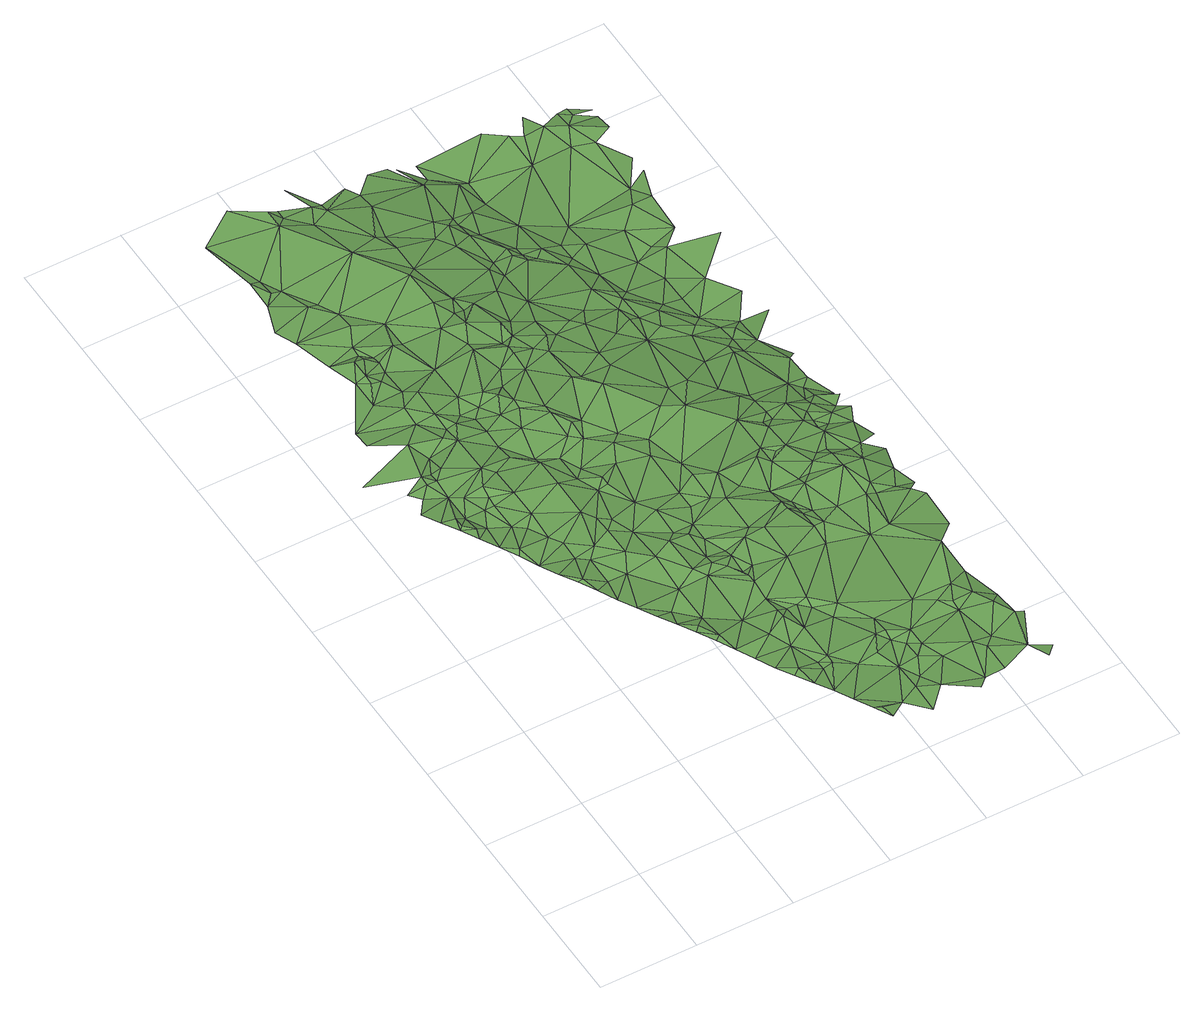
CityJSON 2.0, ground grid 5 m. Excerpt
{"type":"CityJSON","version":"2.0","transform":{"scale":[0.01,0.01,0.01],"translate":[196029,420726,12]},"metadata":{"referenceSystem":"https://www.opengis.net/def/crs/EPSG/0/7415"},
"CityObjects":{
"plantcover1":{"type":"PlantCover","attributes":{"3df_class":"Forest","bgt_fysiekvoorkomen":"groenvoorziening","bgt_status":"bestaand","identificatienamespace":"NL.IMGeo","begroeidterreindeeloptalud":"true","plus_fysiekvoorkomen":"gras- en kruidachtigen","relatievehoogteligging":0,"aantal_punten":0},"geometry":[{"type":"MultiSurface","lod":"1","boundaries":[[[0,1,2]],[[0,3,1]],[[2,4,5]],[[0,6,3]],[[0,7,6]],[[4,8,5]],[[3,9,1]],[[1,4,2]],[[6,9,3]],[[10,11,8]],[[12,13,7]],[[6,7,13]],[[14,15,12]],[[13,9,6]],[[11,10,16]],[[1,9,4]],[[14,17,15]],[[16,18,19]],[[4,10,8]],[[12,15,20]],[[12,20,13]],[[9,13,21]],[[9,22,4]],[[10,23,16]],[[10,4,23]],[[24,25,26]],[[15,17,27]],[[9,21,22]],[[28,25,24]],[[29,17,26]],[[23,30,16]],[[13,20,21]],[[15,31,20]],[[29,26,25]],[[28,32,25]],[[30,33,16]],[[34,30,23]],[[27,31,15]],[[28,35,32]],[[21,36,22]],[[20,37,21]],[[38,27,17]],[[18,16,33]],[[38,17,29]],[[39,40,41]],[[42,23,4]],[[22,42,4]],[[30,34,33]],[[37,36,21]],[[43,25,32]],[[36,44,22]],[[25,43,29]],[[31,45,20]],[[20,45,37]],[[18,41,40]],[[46,47,35]],[[48,49,46]],[[23,42,34]],[[47,32,35]],[[31,27,45]],[[48,50,49]],[[22,44,42]],[[51,50,52]],[[37,53,36]],[[54,39,55]],[[53,44,36]],[[45,53,37]],[[33,56,18]],[[32,47,43]],[[57,55,39]],[[58,38,29]],[[43,58,29]],[[59,52,60]],[[34,61,33]],[[51,52,59]],[[41,57,39]],[[62,49,50]],[[62,50,51]],[[63,59,60]],[[46,49,64]],[[47,46,64]],[[56,41,18]],[[34,42,61]],[[53,65,44]],[[66,27,38]],[[65,42,44]],[[66,45,27]],[[62,51,59]],[[56,33,61]],[[47,67,43]],[[43,67,58]],[[58,66,38]],[[62,64,49]],[[55,68,54]],[[69,59,63]],[[70,63,71]],[[72,53,45]],[[73,74,75]],[[76,41,56]],[[69,62,59]],[[68,55,77]],[[78,79,54]],[[57,80,55]],[[81,54,68]],[[82,73,75]],[[74,83,71]],[[76,56,61]],[[65,84,42]],[[41,85,57]],[[86,58,67]],[[81,78,54]],[[47,87,67]],[[77,55,80]],[[47,64,87]],[[76,85,41]],[[66,72,45]],[[79,88,89]],[[90,61,42]],[[91,65,53]],[[81,68,77]],[[73,83,74]],[[70,69,63]],[[92,89,93]],[[66,58,94]],[[94,58,86]],[[82,95,73]],[[96,76,61]],[[78,97,79]],[[82,98,95]],[[83,70,71]],[[42,84,90]],[[99,57,85]],[[81,100,78]],[[101,92,93]],[[102,64,62]],[[57,99,80]],[[76,96,85]],[[81,77,103]],[[97,88,79]],[[72,91,53]],[[67,104,86]],[[102,62,69]],[[65,91,84]],[[95,105,73]],[[106,96,61]],[[77,80,103]],[[83,73,105]],[[81,107,100]],[[87,104,67]],[[108,109,110]],[[111,101,112]],[[87,64,113]],[[100,97,78]],[[103,107,81]],[[95,98,114]],[[90,106,61]],[[94,86,115]],[[96,116,85]],[[117,98,118]],[[108,119,118]],[[88,120,89]],[[101,121,112]],[[115,86,104]],[[113,64,102]],[[112,122,111]],[[100,123,97]],[[108,110,119]],[[111,122,124]],[[95,114,105]],[[107,123,100]],[[93,121,101]],[[89,125,93]],[[110,109,119]],[[66,94,126]],[[97,123,88]],[[84,127,90]],[[105,128,83]],[[85,129,99]],[[70,130,69]],[[83,131,70]],[[126,72,66]],[[114,98,117]],[[132,116,96]],[[96,106,132]],[[120,125,89]],[[112,121,122]],[[87,113,133]],[[91,127,84]],[[105,114,128]],[[104,87,133]],[[116,129,85]],[[126,94,115]],[[80,99,134]],[[103,80,134]],[[72,135,91]],[[103,136,107]],[[83,128,137]],[[70,131,130]],[[123,136,88]],[[107,136,123]],[[131,83,137]],[[69,138,102]],[[93,139,121]],[[114,117,128]],[[69,130,140]],[[113,102,141]],[[90,142,106]],[[115,104,143]],[[72,126,135]],[[132,144,116]],[[127,142,90]],[[119,145,118]],[[146,133,113]],[[91,147,127]],[[106,148,132]],[[104,133,149]],[[69,140,138]],[[129,116,144]],[[99,129,134]],[[125,139,93]],[[118,145,117]],[[141,146,113]],[[91,135,147]],[[103,134,136]],[[126,115,143]],[[88,150,120]],[[141,102,151]],[[148,144,132]],[[131,152,130]],[[131,137,152]],[[142,148,106]],[[150,88,136]],[[153,104,149]],[[122,154,124]],[[130,152,140]],[[151,102,155]],[[104,153,143]],[[155,102,138]],[[126,156,135]],[[157,133,146]],[[135,158,147]],[[137,128,159]],[[149,133,157]],[[121,154,122]],[[160,161,119]],[[144,162,129]],[[120,150,125]],[[135,156,158]],[[126,143,163]],[[164,128,117]],[[152,137,165]],[[126,163,156]],[[147,166,127]],[[167,136,134]],[[146,141,168]],[[140,152,165]],[[166,142,127]],[[168,141,151]],[[148,169,144]],[[145,119,161]],[[170,151,155]],[[136,167,150]],[[157,146,171]],[[165,137,172]],[[169,162,144]],[[148,142,173]],[[117,145,174]],[[168,151,170]],[[175,149,157]],[[176,155,138]],[[140,165,177]],[[153,149,175]],[[171,146,178]],[[178,146,168]],[[139,179,121]],[[128,164,159]],[[137,159,172]],[[170,155,176]],[[147,158,180]],[[181,161,160]],[[124,154,182]],[[117,174,164]],[[163,143,183]],[[169,148,184]],[[158,156,183]],[[129,185,134]],[[175,157,171]],[[163,183,156]],[[168,170,176]],[[148,173,184]],[[185,129,162]],[[186,138,140]],[[125,179,139]],[[161,187,145]],[[165,172,177]],[[188,162,169]],[[143,153,189]],[[180,166,147]],[[190,167,134]],[[181,187,161]],[[142,191,173]],[[191,142,166]],[[186,140,177]],[[153,175,192]],[[190,150,167]],[[176,138,186]],[[184,188,169]],[[193,174,145]],[[194,171,178]],[[178,168,194]],[[194,168,176]],[[195,177,172]],[[172,159,195]],[[187,196,145]],[[158,183,197]],[[198,184,173]],[[174,193,164]],[[158,197,180]],[[121,179,154]],[[162,188,199]],[[200,175,171]],[[201,125,150]],[[192,189,153]],[[173,191,198]],[[143,202,183]],[[180,203,166]],[[204,134,185]],[[190,134,204]],[[166,203,191]],[[205,159,164]],[[185,162,199]],[[145,206,193]],[[196,206,145]],[[181,207,187]],[[205,195,159]],[[186,194,176]],[[171,194,200]],[[202,143,189]],[[193,208,164]],[[182,154,209]],[[175,210,192]],[[188,184,211]],[[207,196,187]],[[205,164,208]],[[180,212,203]],[[191,212,198]],[[191,203,212]],[[198,211,184]],[[150,190,213]],[[196,214,206]],[[183,202,197]],[[201,179,125]],[[208,193,215]],[[216,175,200]],[[192,210,189]],[[188,211,199]],[[217,180,197]],[[206,215,193]],[[218,219,181]],[[210,175,216]],[[212,180,217]],[[154,220,209]],[[221,194,186]],[[177,195,222]],[[205,208,215]],[[219,207,181]],[[196,207,214]],[[200,194,221]],[[214,215,206]],[[186,177,222]],[[220,223,209]],[[190,204,224]],[[150,213,201]],[[199,225,185]],[[154,226,220]],[[210,227,189]],[[204,185,228]],[[229,195,205]],[[212,230,198]],[[179,226,154]],[[189,231,202]],[[211,232,199]],[[202,233,197]],[[189,227,231]],[[217,197,233]],[[234,190,224]],[[190,234,213]],[[230,211,198]],[[225,199,232]],[[204,228,224]],[[205,215,229]],[[228,185,225]],[[207,235,214]],[[223,220,236]],[[221,186,237]],[[216,238,210]],[[231,233,202]],[[219,235,207]],[[239,200,221]],[[238,227,210]],[[236,220,226]],[[240,212,217]],[[200,239,216]],[[224,241,234]],[[242,215,214]],[[238,231,227]],[[232,211,243]],[[234,244,213]],[[237,186,222]],[[179,245,226]],[[225,232,243]],[[228,246,224]],[[213,244,201]],[[212,240,230]],[[228,225,247]],[[248,179,201]],[[216,249,238]],[[241,224,250]],[[241,244,234]],[[251,252,219]],[[219,252,235]],[[230,253,211]],[[254,236,226]],[[255,221,237]],[[246,250,224]],[[235,242,214]],[[221,255,239]],[[225,243,247]],[[229,256,195]],[[222,195,256]],[[217,233,257]],[[253,243,211]],[[229,215,258]],[[228,247,246]],[[249,216,259]],[[179,248,260]],[[248,201,244]],[[226,245,254]],[[250,244,241]],[[179,260,245]],[[259,216,239]],[[261,262,236]],[[236,254,261]],[[242,258,215]],[[240,217,257]],[[230,263,253]],[[233,231,264]],[[240,263,230]],[[247,265,246]],[[246,265,250]],[[237,222,266]],[[267,255,237]],[[252,268,235]],[[247,243,269]],[[255,270,239]],[[255,267,270]],[[271,238,249]],[[272,252,251]],[[267,237,266]],[[243,253,269]],[[273,244,250]],[[235,268,242]],[[274,259,239]],[[270,274,239]],[[260,275,245]],[[238,276,231]],[[247,277,265]],[[270,267,278]],[[267,266,278]],[[271,249,259]],[[261,254,279]],[[222,256,266]],[[250,265,273]],[[247,269,277]],[[280,254,245]],[[272,268,252]],[[270,278,274]],[[240,281,263]],[[233,264,257]],[[229,258,282]],[[283,248,244]],[[263,284,253]],[[258,242,285]],[[269,253,286]],[[245,275,280]],[[248,287,260]],[[259,274,288]],[[266,289,278]],[[258,285,282]],[[278,288,274]],[[271,290,238]],[[260,287,275]],[[263,281,284]],[[253,284,286]],[[268,291,242]],[[285,242,292]],[[231,276,264]],[[240,257,293]],[[283,244,273]],[[269,286,277]],[[254,294,279]],[[266,256,289]],[[254,280,294]],[[259,295,271]],[[277,296,265]],[[259,288,297]],[[240,293,281]],[[265,296,273]],[[268,272,298]],[[259,297,295]],[[278,289,288]],[[290,276,238]],[[285,292,282]],[[299,300,272]],[[301,256,229]],[[291,292,242]],[[302,287,248]],[[301,229,282]],[[283,302,248]],[[268,298,291]],[[257,264,293]],[[286,303,277]],[[295,290,271]],[[304,280,275]],[[288,305,297]],[[303,296,277]],[[287,304,275]],[[306,286,284]],[[298,272,307]],[[308,289,256]],[[282,292,309]],[[310,290,295]],[[311,273,296]],[[312,292,291]],[[311,283,273]],[[297,313,295]],[[306,303,286]],[[298,312,291]],[[288,289,314]],[[256,315,308]],[[316,310,295]],[[305,313,297]],[[293,264,317]],[[309,292,312]],[[315,256,301]],[[310,316,290]],[[284,281,318]],[[314,305,288]],[[313,316,295]],[[301,282,309]],[[319,302,283]],[[293,318,281]],[[290,320,276]],[[311,319,283]],[[287,302,321]],[[284,322,306]],[[289,308,314]],[[303,323,296]],[[316,320,290]],[[294,280,324]],[[264,276,325]],[[287,321,304]],[[264,326,317]],[[314,313,305]],[[306,323,303]],[[327,308,315]],[[302,319,328]],[[296,329,311]],[[316,313,330]],[[302,328,321]],[[320,331,276]],[[304,324,280]],[[318,322,284]],[[318,293,317]],[[332,319,311]],[[264,325,326]],[[324,333,294]],[[327,334,308]],[[276,331,335]],[[308,334,314]],[[301,336,315]],[[330,313,337]],[[321,338,304]],[[314,337,313]],[[339,296,323]],[[319,340,328]],[[341,331,320]],[[342,327,315]],[[343,321,328]],[[320,316,344]],[[329,332,311]],[[332,340,319]],[[276,345,325]],[[276,335,345]],[[321,343,338]],[[346,306,322]],[[330,347,316]],[[346,323,306]],[[328,348,343]],[[349,330,337]],[[341,335,331]],[[327,350,334]],[[328,340,348]],[[324,304,338]],[[351,314,334]],[[352,329,296]],[[344,341,320]],[[317,326,353]],[[337,314,351]],[[354,333,324]],[[336,355,315]],[[317,353,318]],[[316,347,344]],[[322,318,356]],[[315,355,342]],[[347,330,349]],[[326,325,357]],[[339,352,296]],[[358,340,332]],[[329,358,332]],[[340,359,348]],[[342,350,327]],[[360,349,337]],[[343,361,338]],[[343,348,361]],[[357,325,345]],[[356,346,322]],[[362,335,341]],[[358,359,340]],[[360,337,351]],[[350,363,334]],[[346,339,323]],[[363,351,334]],[[364,358,329]],[[335,362,345]],[[344,362,341]],[[347,349,360]],[[356,318,365]],[[366,344,347]],[[367,359,358]],[[352,364,329]],[[318,368,365]],[[364,367,358]],[[369,348,359]],[[365,346,356]],[[366,370,344]],[[342,371,350]],[[326,357,372]],[[338,373,324]],[[374,324,375]],[[376,360,351]],[[362,344,377]],[[377,344,370]],[[348,369,361]],[[338,361,373]],[[347,360,376]],[[318,353,378]],[[326,372,353]],[[350,371,363]],[[366,347,379]],[[346,380,339]],[[381,357,345]],[[378,368,318]],[[366,379,370]],[[346,365,380]],[[352,367,364]],[[345,362,381]],[[367,369,359]],[[382,351,363]],[[382,376,351]],[[383,339,380]],[[373,375,324]],[[362,377,384]],[[385,347,376]],[[377,370,386]],[[387,352,339]],[[365,368,388]],[[379,347,385]],[[386,370,379]],[[339,383,387]],[[380,365,388]],[[389,367,352]],[[390,362,384]],[[361,369,391]],[[373,361,391]],[[384,377,386]],[[381,372,357]],[[353,392,378]],[[383,380,393]],[[375,394,395]],[[390,381,362]],[[387,389,352]],[[396,369,367]],[[386,379,385]],[[392,353,372]],[[389,396,367]],[[397,368,378]],[[375,373,394]],[[397,388,368]],[[383,393,387]],[[385,376,398]],[[380,388,399]],[[390,384,400]],[[399,393,380]],[[391,394,373]],[[401,384,386]],[[400,384,401]],[[402,381,390]],[[402,390,400]],[[386,385,403]],[[404,389,387]],[[392,405,378]],[[404,396,389]],[[372,381,406]],[[372,406,392]],[[401,386,403]],[[407,388,397]],[[396,408,369]],[[397,378,409]],[[388,407,399]],[[410,387,393]],[[406,405,392]],[[401,411,400]],[[409,378,405]],[[402,412,381]],[[402,400,413]],[[393,399,414]],[[415,406,381]],[[404,408,396]],[[394,416,395]],[[397,409,407]],[[417,391,369]],[[404,387,410]],[[399,407,418]],[[413,412,402]],[[412,415,381]],[[391,417,394]],[[406,419,405]],[[420,409,405]],[[410,393,414]],[[414,399,418]],[[406,415,419]],[[420,405,419]],[[369,408,417]],[[407,409,421]],[[409,420,421]],[[408,404,422]],[[421,420,419]],[[418,407,423]],[[424,419,415]],[[404,410,422]],[[414,418,423]],[[425,407,421]],[[416,394,426]],[[417,426,394]],[[414,427,410]],[[421,419,428]],[[423,407,425]],[[410,429,422]],[[410,427,429]],[[414,423,427]],[[422,430,408]],[[431,417,408]],[[429,432,422]],[[433,408,430]],[[417,434,426]],[[429,427,432]],[[408,433,431]],[[432,430,422]],[[427,423,435]],[[417,436,434]],[[417,431,436]],[[434,436,437]],[[430,432,438]],[[430,438,433]],[[439,436,431]],[[440,431,433]],[[441,433,438]],[[439,431,440]],[[436,439,442]],[[440,433,443]],[[439,444,442]],[[445,439,440]],[[444,446,442]],[[439,447,444]],[[439,445,447]],[[444,448,446]]]}]}
},
"vertices":[
[273,2011,288],[288,2075,294],[224,2099,281],[288,2025,296],[338,2225,265],[178,2189,278],[338,1975,294],[322,1922,288],[238,2275,266],[338,2075,267],[288,2325,286],[188,2325,273],[371,1833,287],[388,1975,272],[420,1744,286],[438,1775,296],[288,2375,290],[469,1656,278],[338,2575,287],[37,2458,284],[488,1925,271],[438,2075,268],[388,2175,285],[338,2325,285],[567,1478,284],[588,1475,295],[518,1567,277],[588,1775,286],[615,1390,281],[636,1625,262],[338,2375,276],[538,1875,281],[686,1425,265],[388,2475,262],[388,2375,293],[664,1301,277],[488,2125,278],[488,2075,270],[636,1725,269],[188,2775,257],[188,2675,271],[438,2675,273],[538,2275,306],[686,1575,271],[488,2175,304],[588,1925,303],[713,1212,279],[786,1425,264],[762,1123,280],[836,1125,265],[811,1035,284],[886,975,290],[860,946,287],[588,2075,304],[338,3025,268],[338,2875,266],[488,2525,295],[438,2775,290],[736,1625,287],[936,875,292],[909,857,286],[538,2475,298],[936,1025,264],[958,768,283],[936,1225,263],[588,2225,293],[786,1825,298],[836,1525,290],[388,2975,286],[1086,925,257],[1136,775,279],[1007,680,280],[786,2025,303],[1136,525,291],[1056,591,273],[1104,502,279],[538,2575,277],[438,2975,276],[388,3125,293],[288,3175,267],[488,2875,273],[388,3025,294],[1153,413,288],[1186,675,267],[686,2275,290],[538,2675,285],[836,1675,289],[936,1425,295],[438,3225,265],[238,3375,260],[686,2375,267],[786,2175,296],[188,3475,266],[388,3525,281],[836,1775,278],[1236,475,274],[588,2575,290],[438,3175,258],[1202,325,292],[538,2825,292],[438,3125,283],[238,3625,273],[1086,1225,273],[488,3025,262],[936,1625,270],[1236,525,271],[686,2475,277],[488,3075,277],[1300,147,291],[1349,59,290],[1336,125,297],[238,3775,281],[288,3675,286],[1036,1275,298],[1286,475,289],[886,1725,285],[636,2625,266],[1386,425,270],[1251,236,291],[1436,125,271],[488,3325,288],[338,3675,269],[288,3775,266],[488,3125,263],[188,4075,267],[488,3425,269],[936,1925,262],[786,2225,270],[1286,525,289],[686,2725,269],[1236,875,289],[1236,825,296],[686,2575,263],[1036,1475,294],[686,2925,259],[886,2025,273],[588,3125,289],[1286,725,288],[1236,1075,289],[438,3525,267],[1236,975,268],[1136,1275,285],[836,2425,263],[1036,1775,268],[736,2625,266],[1536,325,261],[1136,1325,273],[886,2175,268],[786,2525,283],[1086,1525,272],[636,3275,265],[1186,1225,280],[1286,875,269],[1086,1675,283],[538,4025,264],[1236,1125,287],[986,1975,278],[1136,1475,286],[936,2075,263],[1436,725,272],[1536,25,262],[1536,175,272],[786,2675,292],[986,1925,276],[1536,525,292],[1336,875,269],[986,2275,265],[636,3125,269],[1236,1275,273],[836,2625,296],[1236,1175,260],[1186,1425,271],[1386,825,268],[886,2525,271],[1486,425,290],[1186,1525,272],[1286,1175,275],[1386,875,290],[1236,1325,258],[736,3725,259],[1036,2225,267],[1636,125,276],[388,4225,260],[1086,2025,263],[886,2575,280],[886,2925,284],[1436,1125,295],[1586,225,264],[886,2675,269],[1236,1725,266],[836,3125,262],[986,2425,284],[1236,1625,267],[1586,475,270],[1336,1325,293],[1486,775,289],[1636,325,279],[1136,2125,281],[986,2475,276],[936,2775,265],[1386,1375,283],[886,3475,259],[1236,1975,278],[1036,2325,283],[886,2975,272],[1586,625,273],[1636,425,267],[1736,275,268],[1586,525,291],[538,4125,261],[1336,1625,270],[1036,2725,254],[1086,2325,266],[886,3275,267],[1686,375,285],[1686,475,283],[1386,1575,289],[1186,2175,264],[1786,25,269],[1836,75,257],[588,4075,238],[1436,1325,305],[1636,1125,272],[588,4125,236],[936,3075,293],[1036,2875,268],[686,3975,234],[1336,1775,286],[1036,2925,238],[1786,625,287],[1186,2575,262],[1336,1875,265],[1036,2825,272],[1286,2075,262],[936,3175,258],[1886,275,282],[736,4075,230],[1636,1225,292],[1436,1725,289],[1586,1425,294],[1286,2475,258],[986,3175,252],[1936,475,272],[1136,2825,244],[986,3275,238],[886,3775,227],[1086,3025,260],[1086,2925,262],[936,3525,227],[1486,1625,267],[1036,3175,268],[1936,75,266],[1936,225,270],[1186,2775,246],[786,4025,228],[1586,1375,298],[1836,1075,264],[1436,2225,259],[1886,575,274],[1586,1525,266],[936,3675,223],[786,4075,212],[686,4225,229],[1236,2575,238],[1536,2175,257],[1136,3025,233],[1686,1225,294],[1636,1325,280],[1986,275,262],[1236,2875,231],[1636,1375,271],[1636,1725,283],[2086,125,289],[1186,3225,221],[1636,1425,267],[936,3775,201],[1686,1975,263],[1236,2975,226],[1686,1325,272],[936,4125,193],[986,3975,190],[1386,2575,231],[1986,625,281],[1236,3375,194],[1386,2675,217],[1936,525,285],[1286,2875,207],[1136,3675,173],[1736,1475,286],[1786,1275,290],[1686,1775,264],[2086,425,294],[2036,525,291],[1536,2325,229],[986,4075,169],[1686,1675,268],[1286,3125,191],[1736,1525,267],[2136,325,291],[2136,25,287],[2186,75,277],[2086,875,271],[1186,3575,187],[1386,2925,195],[1186,3775,162],[1786,1525,272],[1436,2875,191],[2186,325,267],[1936,1275,288],[2086,675,260],[1736,1725,263],[1286,3325,173],[2136,475,265],[1836,1575,281],[1936,1475,294],[1936,1075,278],[1786,1725,274],[1636,2325,226],[1636,2675,162],[1286,3425,164],[1786,1875,256],[1236,3725,159],[1536,2775,169],[1486,2975,161],[1286,4025,118],[1786,2125,223],[1736,2225,203],[1986,1275,269],[1286,3625,158],[1436,3375,148],[1886,1625,261],[1786,1925,236],[1386,3425,157],[1086,4175,155],[1986,1325,290],[1836,1975,230],[2186,975,237],[1936,1575,279],[1286,3775,128],[1586,3075,151],[1386,3475,155],[1836,1925,232],[2136,1225,261],[1286,3725,133],[1936,1825,259],[1836,2075,210],[1636,2925,132],[1986,1725,254],[1336,3625,132],[1936,1625,257],[2086,1275,256],[2036,1475,284],[1586,3275,124],[1786,2425,168],[1186,4175,133],[2186,1175,250],[1636,2825,158],[1836,2125,200],[1436,3425,132],[1436,3475,127],[2036,1575,250],[1386,3775,115],[1936,1975,233],[2136,1375,256],[1486,3375,127],[1686,2825,138],[1986,1775,231],[1536,3425,120],[1736,2725,153],[1536,3625,84],[1986,1825,233],[2186,1275,226],[1936,2425,150],[1436,3975,84],[1236,4175,102],[1336,4075,76],[2086,1575,261],[1986,1875,243],[1836,2625,128],[2036,1775,226],[1686,2975,126],[2036,2125,166],[2186,1525,217],[1686,3025,125],[2036,1925,226],[2136,1725,233],[2086,1825,227],[1686,3175,96],[1786,2825,132],[1636,3325,92],[2036,1975,202],[1486,3825,65],[1936,2475,144],[1736,3025,95],[1486,3975,63],[1336,4175,69],[1636,3425,85],[1886,2675,121],[2186,1625,218],[1836,2875,97],[2086,1975,205],[2136,1875,197],[2086,2075,159],[2186,1825,217],[1736,3375,85],[1986,2525,116],[1986,2425,129],[1936,2725,93],[1736,3525,57],[1986,2625,97],[1886,3175,68],[2186,1925,202],[2136,2125,153],[2186,1975,159],[1936,3025,74],[2136,2275,138],[1687,4201,65],[1786,3925,59],[1936,2875,79],[2086,2475,98],[2036,2575,111],[2086,2625,80],[1936,3375,63],[2086,2925,85],[2186,2325,96],[2186,2775,84],[1786,4125,66],[2036,3175,86],[2236,2625,73],[1986,3225,67],[2036,3475,85],[1986,3925,70],[2136,3275,65],[2086,3575,65],[1836,4075,83],[2286,3125,87],[1936,4075,92],[1886,4175,88],[2136,3475,86],[2036,4025,91],[2086,3875,91],[2186,3625,84],[2036,4125,73],[2186,3725,74],[2086,4075,86],[2186,3925,89],[2086,4125,78],[2186,4025,66],[2186,4075,61]
]}
